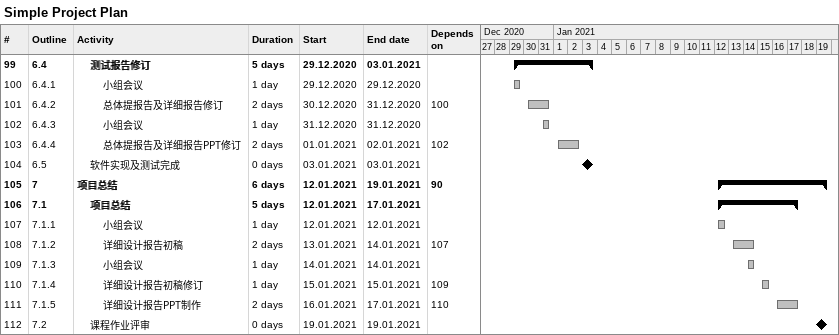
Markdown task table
Simple Project Plan

| ID | WBS | Task | Duration | Start | Finish | Predecessors |
|---|---|---|---|---|---|---|
| 99 | 6.4 | **测试报告修订** | 5d | 2020-12-29 | 2021-01-03 |  |
| 100 | 6.4.1 | 小组会议 | 1d | 2020-12-29 | 2020-12-29 |  |
| 101 | 6.4.2 | 总体提报告及详细报告修订 | 2d | 2020-12-30 | 2020-12-31 | 100 |
| 102 | 6.4.3 | 小组会议 | 1d | 2020-12-31 | 2020-12-31 |  |
| 103 | 6.4.4 | 总体提报告及详细报告PPT修订 | 2d | 2021-01-01 | 2021-01-02 | 102 |
| 104 | 6.5 | 软件实现及测试完成 | 0d | 2021-01-03 | 2021-01-03 |  |
| 105 | 7 | **项目总结** | 6d | 2021-01-12 | 2021-01-19 | 90 |
| 106 | 7.1 | **项目总结** | 5d | 2021-01-12 | 2021-01-17 |  |
| 107 | 7.1.1 | 小组会议 | 1d | 2021-01-12 | 2021-01-12 |  |
| 108 | 7.1.2 | 详细设计报告初稿 | 2d | 2021-01-13 | 2021-01-14 | 107 |
| 109 | 7.1.3 | 小组会议 | 1d | 2021-01-14 | 2021-01-14 |  |
| 110 | 7.1.4 | 详细设计报告初稿修订 | 1d | 2021-01-15 | 2021-01-15 | 109 |
| 111 | 7.1.5 | 详细设计报告PPT制作 | 2d | 2021-01-16 | 2021-01-17 | 110 |
| 112 | 7.2 | 课程作业评审 | 0d | 2021-01-19 | 2021-01-19 |  |
